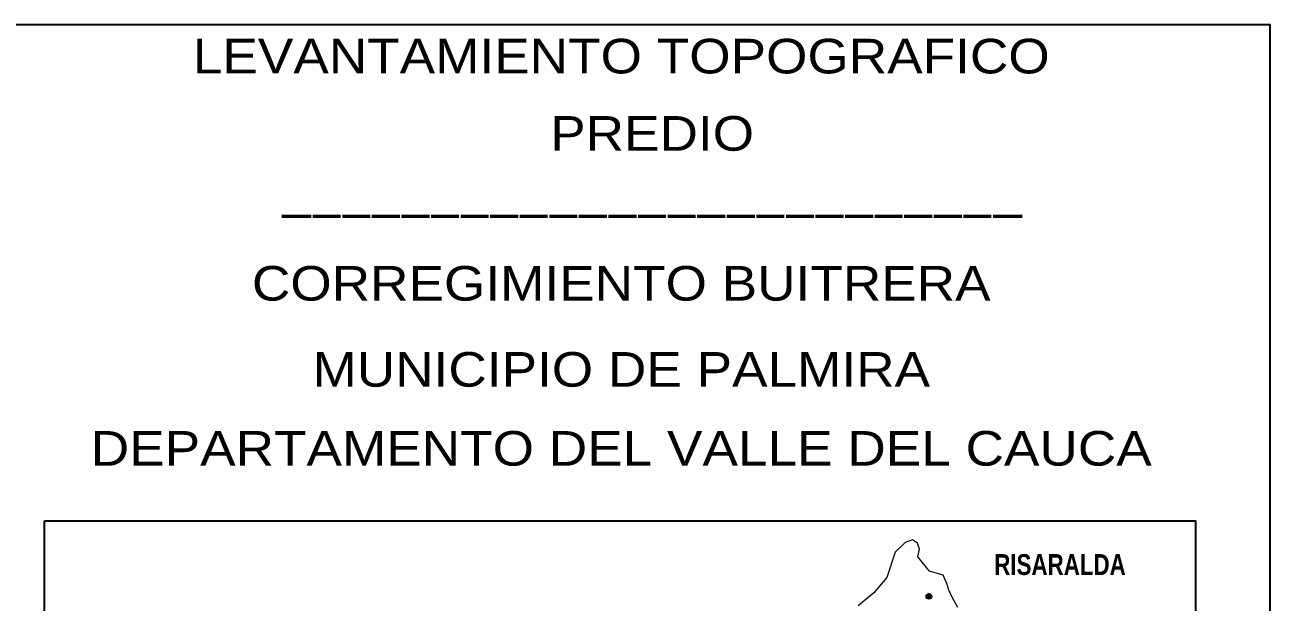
# Model space of a CAD drawing. Header units: metres. Extents: x 1097510 to 2158594, y 877039 to 1751652.
# Drawn here: x 1097794.66 to 1097841.58, y 877224.43 to 877246.17 of the extents above; entities that cross this region are included whole.
import ezdxf
from ezdxf.enums import TextEntityAlignment as Align

# ---------------------------------------------------------------- set-up
doc = ezdxf.new("R2010")
doc.units = ezdxf.units.M
doc.layers.add('ROTULO', color=7, linetype='Continuous')
doc.layers.add('VALLE', color=7, linetype='Continuous', lineweight=9)
doc.styles.add('arial', font='arial.ttf')
doc.styles.add('UNO', font='impact.ttf', dxfattribs={"height": 0.04})

msp = doc.modelspace()

# ---------------------------------------------------------------- hatches: boundary and pattern name
at = {"layer": 'VALLE', "lineweight": 0}
h = msp.add_hatch(color=1, dxfattribs=at)
edge = h.paths.add_edge_path()
edge.add_arc((1097828.728, 877224.643), 0.107, 0, 360)

# ---------------------------------------------------------------- linework, layer by layer
at = {"color": 7}
msp.add_lwpolyline([(1097792.078, 877038.544), (1097841.583, 877038.544), (1097841.583, 877246.174), (1097792.078, 877246.174)], close=True, dxfattribs=at)
at = {"layer": 'ROTULO', "color": 7}
msp.add_lwpolyline([(1097795.401, 877227.494), (1097838.777, 877227.494), (1097838.777, 877178.57), (1097795.401, 877178.57)], close=True, dxfattribs=at)
at = {"layer": 'VALLE', "lineweight": 0, "ltscale": 0.1, "flags": 128}
msp.add_lwpolyline([(1097829.811, 877224.222), (1097829.62, 877224.587), (1097829.474, 877224.882), (1097829.399, 877225.122), (1097829.266, 877225.445), (1097828.754, 877225.592), (1097828.306, 877226.137), (1097828.372, 877226.421), (1097828.297, 877226.646), (1097828.111, 877226.77), (1097827.83, 877226.667), (1097827.454, 877226.306), (1097827.144, 877225.352), (1097826.658, 877224.778), (1097826.058, 877224.286)], dxfattribs=at)
at = {"layer": 'VALLE', "lineweight": 0, "ltscale": 0.1}
msp.add_circle((1097828.728, 877224.643), 0.107, dxfattribs=at)

# ---------------------------------------------------------------- texts
at = {"layer": 'ROTULO', "color": 7, "lineweight": 0, "style": 'arial', "width": 1.1}
for s, height, p in [('LEVANTAMIENTO TOPOGRAFICO', 1.30417, (1097817.135, 877244.998)), ('PREDIO', 1.3042, (1097818.298, 877242.086)), ('_________________________', 1.30417, (1097818.299, 877239.743)), ('CORREGIMIENTO BUITRERA', 1.30417, (1097817.135, 877236.438)), ('MUNICIPIO DE PALMIRA', 1.30417, (1097817.135, 877233.195)), ('DEPARTAMENTO DEL VALLE DEL CAUCA', 1.30417, (1097817.135, 877230.22))]:
    msp.add_text(s, height=height, rotation=0.0004, dxfattribs=at).set_placement(p, align=Align.MIDDLE)
at = {"layer": 'VALLE', "lineweight": 0, "ltscale": 0.1, "style": 'UNO'}
msp.add_text('RISARALDA', height=0.7849, rotation=0.0004, dxfattribs=at).set_placement((1097831.188, 877225.449))

doc.saveas('drawing.dxf')
